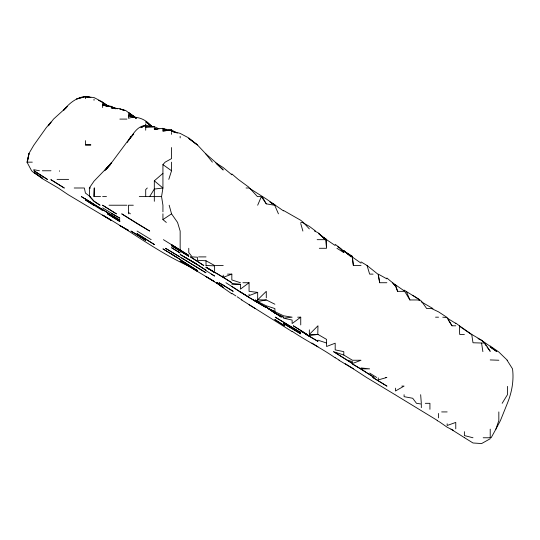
<?xml version="1.0" encoding="UTF-8"?>
<svg xmlns="http://www.w3.org/2000/svg" width="540" height="540" viewBox="0 0 540 540"><rect width="100%" height="100%" fill="white"/><g stroke="black" fill="none" stroke-linecap="round" stroke-linejoin="round"><path stroke-width="0.81" d="M94.028 196.607L94.257 187.994L94.028 196.607L100.568 196.607M162.931 211.808L162.931 205.22L161.561 196.607L162.931 187.994L162.931 164.619L165.159 162.155L171.544 158.612L171.544 147.542M27.459 161.372L28.904 153.542L33.743 145.294L46.244 127.703L50.969 122.081L48.323 125.827L53.534 119.09L67.574 106.38M27.473 161.372L29.052 153.542L27 162.155L31.583 170.768L33.743 172.658L42.35 178.079L34.405 172.692L42.35 178.666L58.239 187.994L68.195 194.697L111.254 220.401L102.641 215.075C132.084 231.883 159.199 253.193 190.337 266.76M168.791 179.381L171.544 170.768L171.544 162.155M483.192 437.764L491.13 437.764L495.896 429.151L498.832 420.538L498.832 411.925M257.675 205.22L261.353 196.607L257.425 196.607L249.568 187.994M495.896 429.151L500.438 420.538L507.445 403.137C511.839 392.283 514.026 380.552 512.528 368.861L507.08 360.248M127.379 142.439L128.115 141.19M502.16 403.312L507.445 394.7L507.445 386.377M149.621 196.607L154.319 189.081L162.931 187.994L154.319 180.833L162.931 173.36M128.48 140.569L131.193 136.316L111.989 162.155L104.537 170.768L111.254 163.296L94.028 181.143L89.336 187.994L89.62 196.607L94.028 201.319L100.049 205.22L94.028 201.191L90.086 196.607L85.415 193.043L84.355 187.994L74.21 187.994M105.759 169.56L111.254 162.911L105.678 169.56M317.783 334.409L317.966 325.796L309.346 334.409L309.346 329.852M133.738 133.994L128.48 140.306C133.319 134.244 136.91 126.103 145.706 125.361L140.866 127.703L145.706 125.206L154.319 126.819L145.706 126.995L154.319 126.718L158.949 128.817M106.859 168.48L110.153 165.051M147.299 187.994L145.706 189.574L145.706 196.607M274.894 304.229L266.288 299.957L257.675 299.815L266.288 291.344L266.288 297.844M66.413 107.595L63.457 110.477C69.019 103.424 76.16 97.511 85.415 96.444L90.895 97.497M257.675 299.815L257.675 292.39L249.062 291.344L249.062 282.731L240.449 289.109L240.449 284.324L231.835 283.568M300.74 324.932L300.74 317.183L292.12 323.548L292.12 320.045L283.514 318.188L292.12 317.183L283.514 315.792L268.447 308.57L266.288 307.071L281.381 317.183L268.286 308.57L274.894 313.106L283.514 317.183L274.894 313.106L266.288 306.956M166.334 222.446L162.931 219.598L171.544 213.833L169.169 205.22M490.219 438.757L481.606 443.556L472.993 442.982L464.582 437.764M240.449 282.731L231.835 279.943L231.835 274.118L223.222 277.364L205.997 267.341L217.35 273.773M257.675 292.39L249.062 295.61L249.062 294.212M86.981 96.896L85.415 96.626L76.802 98.915L85.415 96.626L94.028 97.558L102.31 101.864M266.288 299.957L257.675 301.556L255.204 299.957L257.675 301.509M347.733 360.248L352.418 361.611L352.418 363.461L333.565 351.635L352.418 363.528L361.024 360.248L352.418 360.248L343.798 355.03L343.798 351.635L335.192 349.893L335.192 343.197L326.572 346.498L326.572 339.41L317.966 334.409L309.346 335.59L309.346 334.584M154.319 127.724L154.319 129.269L162.931 128.324L162.931 131.011L171.544 129.965L177.282 133.171M162.931 131.011L171.544 130.039L162.931 128.844L164.498 129.431M119.867 119.09L126.907 119.09M85.415 144.929L90.781 144.929L85.415 144.929L85.415 140.636M27 162.155L32.299 162.155M39.481 170.768L33.743 169.681M42.35 170.768L50.969 170.768M57.044 179.381L68.641 179.381M89.336 187.994L90.612 187.994M246.058 187.994L249.062 187.994M89.62 196.607L90.653 196.607M102.641 196.607L106.475 196.607M139.293 196.607L161.561 196.607M109.06 205.22L126.934 205.22M133.312 205.22L128.48 205.22L128.48 213.833M300.74 222.446L303.372 222.446L309.346 228.899M317.142 239.672L326.572 239.672L335.192 245.538M319.309 248.285L325.904 248.285M198.605 256.898L205.997 256.898M205.997 265.505L214.61 265.856L214.61 270.864M215.339 265.505L223.222 265.505M352.418 258.633L353.369 265.505L361.024 265.505M227.536 274.118L231.835 274.118M373.066 274.118L369.637 274.118L367.058 265.505L361.024 261.887M242.906 282.731L249.062 282.731M378.25 274.901L379.694 282.731L386.863 282.731M386.863 278.006L392.594 282.731L395.476 286.106L397.602 291.344L404.089 291.344M404.656 291.344L409.901 299.957L417.596 299.957L421.315 300.949L426.701 308.57L431.629 308.57L438.541 311.863L446.681 317.183M297.662 317.183L300.74 317.183M435.55 317.183L438.541 317.183M448.031 319.505L452 325.796L455.767 325.796M309.346 334.409L317.966 334.409M464.38 334.409L459.668 334.409L459.419 325.796L455.767 323.082M481.606 343.022L484.758 343.022L490.219 351.338L486.925 346.862M498.832 360.248L490.219 359.93M385.519 377.474L386.863 377.474L378.25 379.91L378.25 377.865M401.807 386.087L404.089 386.087L395.476 390.987L395.476 388.159M425.304 403.312L429.928 403.312L429.928 409.307M441.666 411.925L447.154 411.925M231.835 284.222L240.449 284.324M481.417 343.022L472.993 342.765L471.71 334.409L459.419 325.796M214.61 265.505L205.997 260.786L197.384 260.273L197.384 257.195L192.139 256.898L188.771 252.531L188.771 248.285M442.753 317.183L447.154 317.547L452 325.796M108.122 106.117L102.641 105.307L111.254 106.333L111.254 107.885L119.867 108.709L124.74 110.477L119.867 109.094L125.672 110.477L135.864 118.118M361.024 367.943L369.637 368.861L361.024 368.861M109.688 106.353L111.254 106.583L102.641 105.01L106.556 106.056M261.353 196.607L266.288 203.857L274.543 205.22M90.113 97.443L88.547 97.173L90.113 97.517M157.451 129.344L154.319 128.79L156.668 129.404M85.415 98.644L85.415 96.572L90.113 97.409M85.415 96.647L86.981 96.937M111.254 107.885L112.82 108.196M114.386 108.506L115.952 108.817M472.993 437.764L464.38 435.571L464.38 431.676M151.976 126.596C146.165 119.732 137.531 115.317 128.48 118.267L128.48 115.722L136.31 117.808M128.48 115.722L136.31 118.004L128.48 114.035L136.377 117.882M190.337 266.679L188.771 266.18L191.639 267.394M335.192 352.195L343.798 355.03M117.517 108.817L111.254 106.738L113.238 107.858M317.966 340.18L326.572 343.022M102.641 107.568L102.641 104.369L108.122 106.245M102.641 104.369L106.947 106.117M175.129 132.651L171.544 131.132L180.157 133.38L188.771 137.95L197.384 144.929L188.771 138.47L197.431 144.929L205.49 153.542L214.61 161.487L223.222 169.999L216.554 163.836M231.835 293.814L223.222 287.813L216.972 282.731L223.222 287.665L216.628 282.731L223.222 287.348L205.997 276.514L214.61 281.698L180.157 261.103L191.639 267.327M453.56 430.434L447.154 427.214L439.202 421.679M162.931 128.324L166.523 129.89M314.462 231.059L317.966 232.605L325.64 239.672L326.572 248.285L326.572 239.672L318.627 233.557M188.771 266.092L187.778 265.505L191.639 267.476L188.771 266.078M268.495 308.57L274.894 311.661L274.894 308.57L266.288 305.802L257.675 301.556L257.675 299.957M98.55 100.373L101.561 101.864M478.015 338.607L481.606 340.423L490.219 346.302M471.71 334.409L481.606 340.207L484.758 343.022M432.959 308.57L421.315 301.826M269.872 201.98L274.894 204.734M386.863 278.856L378.25 274.118L379.694 282.731M196.661 264.033L180.157 254.489L196.661 264.114L184.167 256.898M101.756 101.864L102.641 103.005L108.385 106.191M404.089 290.088L419.951 299.957L412.702 295.279M249.723 188.426L266.288 198.97L283.514 210.904M302.407 222.446L309.346 226.348L315.583 231.059M309.346 336.4L317.966 341.368L300.74 330.885L309.346 336.4L306.018 334.409M283.514 210.465L300.74 220.279L303.372 222.446M179.267 256.487L165.51 248.285L205.997 272.788L191.309 263.864M360.74 368.861L352.418 363.98L360.538 368.861M322.988 237.283L326.572 239.402M337.79 246.746L361.024 263.162M111.254 213.368L119.867 218.201L102.641 207.9M395.084 394.7L366.525 377.474L353.308 368.861M94.028 205.457L85.415 199.976L102.641 210.553M352.418 368.32L338.972 360.248M102.641 103.005L107.663 105.995M85.415 199.031L81.344 196.607L119.867 220.205L85.415 199.031L94.028 204.363M137.093 231.059L151.18 239.672M345.236 363.717L353.599 368.861M437.515 420.538L395.476 394.949M450.947 429.151L464.38 437.616M211.383 274.118L214.61 276.062L205.997 270.628M181.589 257.884L190.04 263.041M271.31 203.047L274.894 205.22M171.544 254.084L162.931 248.866L180.157 259.443L171.544 254.084L176.013 256.898M218.038 274.118L231.835 282.731L223.222 277.364L223.222 275.144M352.418 256.284L343.798 251.006L352.418 256.898L353.369 265.505M188.771 259.477L205.997 270.25L198.909 265.505M241.61 299.957L292.12 331.601M335.192 357.676L339.39 360.248M447.154 318.107L455.767 323.406M460.107 326.673L471.346 334.409M361.024 369.185L374.152 377.474L361.024 369.029M249.062 304.742L255.292 308.57M311.891 343.022L317.966 346.775M163.424 239.672L188.771 255.373L171.544 244.701L177.154 248.285M323.264 237.614L326.572 239.672M336.933 248.285L343.798 252.572L340.396 248.285L335.192 244.337M369.637 373.066L376.684 377.474M111.254 106.333L114.561 108.405M225.936 282.731L249.062 297.452M215.447 162.608L223.222 167.569L231.835 174.785M108.608 106.157L102.641 102.512M240.449 292.106L231.835 286.457M335.192 357.818C321.354 348.125 306.065 340.754 292.12 331.29M437.137 420.538L438.541 421.45M231.835 293.308L235.811 295.906M237.134 296.771L239.787 298.499M367.058 265.505L377.804 274.118M490.219 347.099L496.861 351.635L490.219 346.815M136.431 117.977L128.48 112.543L135.769 118.085M197.384 264.452L198.403 265.154M490.219 346.019L498.832 352.019L507.317 360.248M162.931 164.619L171.544 170.768M240.449 298.931L241.886 299.957M152.361 126.738L145.706 121.905L151.976 126.738M404.089 290.79L392.486 282.731L395.476 286.106L395.476 284.459L397.602 291.344M249.062 187.346L238.214 179.381L231.835 173.921M102.641 102.134L107.939 106.049M128.48 212.423L130.39 213.833M492.014 347.753L493.209 348.725M319.147 234.063L325.64 239.672M205.49 153.542L212.396 162.155M340.382 248.285L343.798 252.572M485.042 344.304L485.987 345.58M171.544 213.833L177.552 222.446L180.157 231.059L180.157 249.757M262.103 196.607L266.288 203.857M274.894 205.652L278.438 213.833M406.343 291.344L409.901 299.957M300.74 223.547L302.893 231.059M481.606 343.339L482.888 351.635M420.66 394.7L421.315 403.312M205.997 260.786L206.044 265.505M490.219 429.151L490.219 437.764M455.767 428.841L455.767 422.415L447.154 425.5L447.154 423.772M438.541 413.464L438.541 417.865M421.315 407.666L421.315 404.035L416.495 403.312L412.702 398.264L404.089 396.664L404.089 394.7M180.157 136.316L180.157 137.903M171.544 129.965L171.544 132.368M171.544 133.157L171.544 134.345M162.931 213.833L162.931 219.598M154.319 180.833L154.319 201.292M145.706 123.876L145.706 124.949M145.706 125.206L145.706 130.194M94.028 99.171L94.028 100.298M59.576 170.768L59.576 171.329M266.288 307.267L253.186 299.957L266.288 307.631L249.062 297.479L266.288 307.267M128.48 230.344L119.867 225.605L128.48 230.344M223.222 285.12L219.011 282.731L233.206 291.344L223.222 285.12M116.33 213.833L102.641 205.22L116.33 213.833M137.093 234.59L130.916 231.059L145.706 240.394L137.093 234.59M300.74 332.6L275.285 317.183L300.74 332.6M287.462 325.796L283.514 323.514L300.74 333.828L287.462 325.796M137.093 223.594L121.709 213.833L149.675 231.059L137.093 223.594M172.537 248.285L171.544 247.698L180.157 253.01L172.537 248.285M188.771 256.25L171.544 245.727L188.771 256.25M64.22 187.994L50.969 179.712L64.22 187.994M386.863 386.087L372.83 377.474L386.863 386.087M119.867 221.535L107.433 213.833L119.867 221.535M154.319 244.512L137.093 233.699L154.319 244.512M249.062 297.338L239.362 291.344L249.062 297.338M197.384 270.547L180.157 259.612L197.384 270.547M300.74 330.413L293.294 325.796L306.956 334.409L300.74 330.413M197.384 271.262L188.771 265.903L197.384 271.303M284.56 325.796L274.894 319.619L284.56 325.796M47.351 179.381L33.939 170.768L47.351 179.381M214.61 272.504L205.997 267.071L214.61 272.531M203.769 265.505L190.472 256.898L203.769 265.505M351.284 256.898L343.798 250.715L351.284 256.898"/></g></svg>
